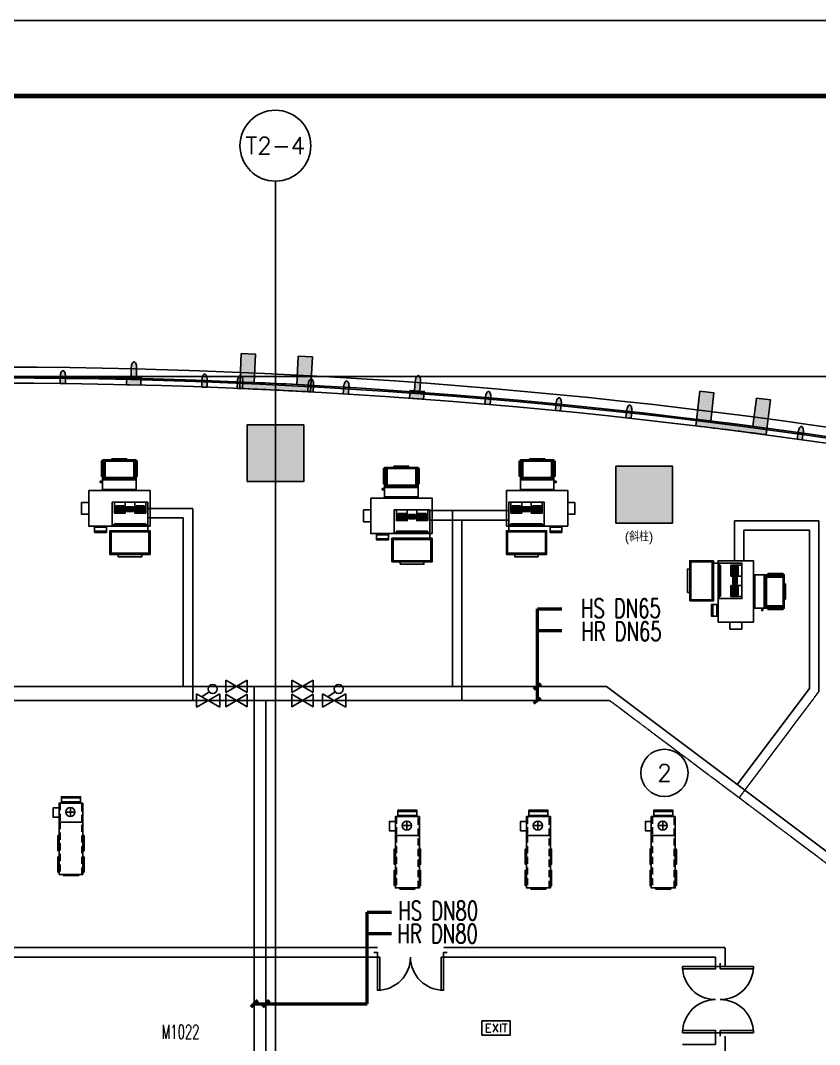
# Model space of a CAD drawing. Header units: inches. Extents: x -10386 to 73614, y -7144 to 52256.
# Drawn here: x 30602 to 47521, y 30582 to 52256 of the extents above; entities that cross this region are included whole.
import ezdxf
from ezdxf.enums import TextEntityAlignment as Align

# ---------------------------------------------------------------- set-up
doc = ezdxf.new("R2010")
doc.units = ezdxf.units.IN
doc.header["$MEASUREMENT"] = 0
for name, pattern in [('C-1205-1217-T2 PLAN$0$DASHDOT1', [0.6, 0.4, -0.1, 0, -0.1]), ('DASH2', [0.6, 0.5, -0.1]), ('DASHED', [0.75, 0.5, -0.25]), ('HIDDEN', [0.375, 0.25, -0.125])]:
    doc.linetypes.add(name, pattern=pattern)
for name, color, linetype, lineweight in [('0M-P-CHH-FIT', 70, 'Continuous', 25), ('暖通-空调-冷凝水管', 140, 'DASH2', 50), ('暖通-空调-冷水供水管', 4, 'Continuous', 25), ('暖通-空调-热水供水管', 1, 'Continuous', 25), ('暖通-空调-热水回水管', 1, 'DASHED', 25)]:
    doc.layers.add(name, color=color, linetype=linetype, lineweight=lineweight)
for name, color, linetype in [('arch', 8, 'Continuous'), ('EQUI', 3, 'Continuous'), ('TITLE_BLOCK_A1$0$TITLE', 7, 'Continuous'), ('暖-设备-VAV', 6, 'Continuous')]:
    doc.layers.add(name, color=color, linetype=linetype)
doc.layers.add('Viewpoint', color=8, linetype='Continuous', plot=False)
doc.styles.add('C-1205-1217-T2 PLAN$0$ROMANS', font='romans.shx')
doc.styles.add('C-1205-1217-T2 PLAN$0$SA-RS-HZ2', font='sa-rs.shx', dxfattribs={"height": 200, "bigfont": 'sa-hz.shx'})
doc.styles.add('C-1205-1217-T2 PLAN$0$TXT4', font='romans.shx', dxfattribs={"height": 360})
doc.styles.add('HZF', font='ROMANS2.shx', dxfattribs={"width": 0.7, "bigfont": 'HZDF2.shx'})
doc.styles.add('SIMPLEX', font='romand.shx', dxfattribs={"bigfont": 'sa-hz.shx'})
doc.styles.add('TXT2', font='romans.shx', dxfattribs={"height": 180})

# ---------------------------------------------------------------- blocks, each defined once
blk = doc.blocks.new('A$C0FBF0051')
at = {"layer": '暖-设备-VAV', "ltscale": 600}
h = blk.add_hatch(dxfattribs=at)
h.set_pattern_fill('ANSI37', color=9, scale=100, style=0)
h.set_pattern_definition([(45, (3695250.5, -605371.5), (-8.838834765, 8.838834765), []), (135, (3695250.5, -605371.5), (-8.838834765, -8.838834765), [])])
h.paths.add_polyline_path([(-555, 1600), (104, 1600), (104, 2000), (-555, 2000)])
h.paths.add_polyline_path([(-529, 1975), (79, 1975), (79, 1625), (-529, 1625)], flags=16)
h = blk.add_hatch(dxfattribs=at)
h.set_pattern_fill('ANSI37', color=9, scale=100, style=0)
h.set_pattern_definition([(45, (3724282.349, -592149.306), (-8.838834765, 8.838834765), []), (135, (3724282.349, -592149.306), (-8.838834765, -8.838834765), [])])
h.paths.add_polyline_path([(-425, 0), (425, 0), (425, 500), (-425, 500)])
h.paths.add_polyline_path([(-400, 25), (400, 25), (400, 475), (-400, 475)], flags=16)
for p, q in [((-555, 1600), (-555, 2000)), ((-555, 2000), (104, 2000)), ((-529, 1975), (-529, 1625)), ((79, 1975), (-529, 1975)), ((79, 1975), (79, 1625)), ((104, 1600), (104, 2000)), ((104, 1600), (-555, 1600)), ((-529, 1625), (79, 1625)), ((375, 600), (375, 500))]:
    blk.add_line(p, q, dxfattribs=at)
at = {"layer": '暖-设备-VAV', "color": 9, "ltscale": 600}
for p, q in [((-131, 1012), (-301, 1012)), ((-131, 996), (-301, 996)), ((-131, 981), (-301, 981)), ((-131, 965), (-301, 965)), ((-131, 950), (-301, 950)), ((-131, 935), (-301, 935)), ((-131, 919), (-301, 919)), ((-101, 971), (-74, 971)), ((-74, 946), (-101, 946)), ((74, 1006), (-74, 1006)), ((-74, 1006), (-74, 911)), ((-74, 981), (74, 981)), ((74, 958), (-74, 958)), ((-74, 936), (74, 936)), ((-74, 911), (74, 911)), ((74, 1006), (74, 911)), ((74, 971), (100, 971)), ((100, 946), (74, 946)), ((131, 1012), (301, 1012)), ((131, 996), (301, 996)), ((131, 981), (301, 981)), ((131, 965), (301, 965)), ((131, 950), (301, 950)), ((131, 935), (301, 935)), ((131, 919), (301, 919))]:
    blk.add_line(p, q, dxfattribs=at)
at = {"layer": '暖-设备-VAV', "ltscale": 600}
for points in [[(-580, 1975), (-580, 1655), (-605, 1655), (-605, 1975)], [(-580, 1600), (129, 1600), (129, 2000), (-580, 2000)], [(-555, 1600), (104, 1600), (104, 2000), (-555, 2000)], [(-65, 2025), (-385, 2025), (-385, 2000), (-65, 2000)], [(-630, 1550), (-580, 1550), (-580, 1525), (-630, 1525)], [(-580, 1600), (129, 1600), (129, 1350), (-580, 1350)], [(-875, 1350), (425, 1350), (425, 600), (-875, 600)], [(-1025, 1100), (-875, 1100), (-875, 850), (-1025, 850)], [(-375, 600), (375, 600), (375, 1104), (-375, 1104)], [(-332, 1104), (-101, 1104), (-101, 873), (-332, 873)], [(331, 1104), (100, 1104), (100, 873), (331, 873)], [(-499, 600), (-499, 464), (-750, 464), (-750, 600)], [(-499, 575), (-750, 575), (-750, 600), (-499, 600)], [(-499, 464), (-750, 464), (-750, 489), (-499, 489)], [(-425, 0), (425, 0), (425, 500), (-425, 500)], [(-400, 25), (400, 25), (400, 475), (-400, 475)], [(-250, -50), (250, -50), (250, 0), (-250, 0)]]:
    blk.add_lwpolyline(points, close=True, dxfattribs=at)
at = {"layer": '暖-设备-VAV', "color": 9, "ltscale": 600}
for points in [[(129, 1975), (129, 1655), (154, 1655), (154, 1975)], [(129, 1575), (-580, 1575), (-580, 1600), (129, 1600)], [(129, 1350), (-580, 1350), (-580, 1375), (129, 1375)], [(-301, 1027), (-131, 1027), (-131, 904), (-301, 904)], [(301, 1027), (131, 1027), (131, 904), (301, 904)], [(375, 600), (-375, 600), (-375, 625), (375, 625)], [(325, 625), (-325, 625), (-325, 650), (325, 650)]]:
    blk.add_lwpolyline(points, close=True, dxfattribs=at)
blk = doc.blocks.new('A$C1B2B0464')
for p, q in [((-193, 266), (-386, 266)), ((-290, 363), (-290, 170))]:
    blk.add_line(p, q)
blk.add_circle((-290, 266), 96.8)
at = {"layer": '暖-设备-VAV', "ltscale": 600}
for points in [[(-616, 77), (-480, 77), (-480, 480), (-616, 480)], [(-480, 532), (-480, 25), (-80, 25), (-80, 532)], [(-80, 532), (-80, 25), (-80, 25), (-80, 532)], [(-80, 532), (-80, 25), (1030, 25), (1030, 532)], [(529, 532), (209, 532), (209, 557), (529, 557)], [(980, 532), (660, 532), (660, 557), (980, 557)], [(1030, 118), (1030, 438), (1055, 438), (1055, 118)], [(-380, 25), (-380, -101), (-180, -101), (-180, 25)], [(529, 25), (209, 25), (209, 0), (529, 0)], [(980, 25), (660, 25), (660, 0), (980, 0)]]:
    blk.add_lwpolyline(points, close=True, dxfattribs=at)
at = {"layer": '暖-设备-VAV', "color": 1, "ltscale": 600}
for points in [[(-591, 77), (-591, 480), (-616, 480), (-616, 77)], [(-480, 77), (-480, 480), (-505, 480), (-505, 77)]]:
    blk.add_lwpolyline(points, close=True, dxfattribs=at)
at = {"layer": '暖-设备-VAV', "color": 1, "linetype": 'HIDDEN', "ltscale": 600}
for points in [[(-480, 507), (-480, 50), (-80, 50), (-80, 507)], [(-80, 507), (-80, 50), (-80, 50), (-80, 507)], [(-80, 507), (-80, 50), (1030, 50), (1030, 507)]]:
    blk.add_lwpolyline(points, close=True, dxfattribs=at)
blk = doc.blocks.new('DV')
at = {"layer": 'EQUI'}
for p, q in [((-247, 142), (-247, -142)), ((247, 142), (-247, -142)), ((247, -142), (-247, 142)), ((-136, 79), (23, 184)), ((247, 142), (247, -142))]:
    blk.add_line(p, q, dxfattribs=at)
blk.add_circle((95, 245), 95, dxfattribs=at)

msp = doc.modelspace()

# ---------------------------------------------------------------- hatches: boundary and pattern name
at = {"layer": 'arch'}
h = msp.add_hatch(color=256, dxfattribs=at)
edge = h.paths.add_edge_path()
edge.add_arc((30000, -78880), 123600, 87.008062, 87.425706)
edge.add_line((35551.5, 44595.3), (35577, 45195.1))
edge.add_line((35577, 45195.1), (35277.3, 45207.8))
edge.add_line((35277.3, 45207.8), (35245.8, 44468.5))
edge.add_arc((30000, -78880), 123460, 86.868994, 87.564774, ccw=False)
edge.add_line((36743.3, 44395.7), (36783.7, 45134.6))
edge.add_line((36783.7, 45134.6), (36484.2, 45151))
edge.add_line((36484.2, 45151), (36451.4, 44551.5))
h = msp.add_hatch(color=256, dxfattribs=at)
edge = h.paths.add_edge_path()
edge.add_ellipse((32787, 44914.7), major_axis=(-192.4, 192.4), ratio=1, start_angle=224.02579, end_angle=234.56093)
edge.add_ellipse((32895.1, 44932.9), major_axis=(115, 115), ratio=1, start_angle=324.56093, end_angle=338.2049)
edge.add_ellipse((32963.2, 44962.2), major_axis=(-62.5, 62.5), ratio=1, start_angle=248.2049, end_angle=271.33219)
edge.add_ellipse((33005.8, 45006.7), major_axis=(19, 19), ratio=1, start_angle=1.33219, end_angle=44.02579)
edge.add_ellipse((33005.8, 45006.7), major_axis=(-19, 19), ratio=1, start_angle=-45.97421, end_angle=-3.28061)
edge.add_ellipse((33046.8, 44960.7), major_axis=(62.5, 62.5), ratio=1, start_angle=86.71939, end_angle=109.84668)
edge.add_ellipse((33113.9, 44929.2), major_axis=(115, 115), ratio=1, start_angle=109.84668, end_angle=123.49065)
edge.add_ellipse((33221.2, 44907.4), major_axis=(-192.4, 192.4), ratio=1, start_angle=33.49065, end_angle=44.02579)
edge.add_line((32949.1, 44912), (32945.3, 44684.5))
edge.add_line((32945.3, 44684.5), (33055.3, 44682.6))
edge.add_line((33055.3, 44682.6), (33059.1, 44910.1))
h = msp.add_hatch(color=256, dxfattribs=at)
edge = h.paths.add_edge_path()
edge.add_ellipse((31283.1, 44724.7), major_axis=(-192.4, 192.4), ratio=1, start_angle=224.65211, end_angle=235.18725)
edge.add_ellipse((31391, 44744.1), major_axis=(-115, 115), ratio=1, start_angle=235.18725, end_angle=248.83122)
edge.add_ellipse((31458.8, 44774.1), major_axis=(-62.5, 62.5), ratio=1, start_angle=248.83122, end_angle=271.95851)
edge.add_ellipse((31500.8, 44819.1), major_axis=(-19, 19), ratio=1, start_angle=-88.04149, end_angle=-45.34789)
edge.add_ellipse((31500.8, 44819.1), major_axis=(-19, 19), ratio=1, start_angle=-45.34789, end_angle=-2.65429)
edge.add_ellipse((31542.3, 44773.5), major_axis=(-62.5, 62.5), ratio=1, start_angle=-2.65429, end_angle=20.47301)
edge.add_ellipse((31609.8, 44742.8), major_axis=(-115, 115), ratio=1, start_angle=20.47301, end_angle=34.11698)
edge.add_ellipse((31717.4, 44722.1), major_axis=(192.4, 192.4), ratio=1, start_angle=124.11698, end_angle=134.65211)
edge.add_line((31445.3, 44723.7), (31444.3, 44571.2))
edge.add_line((31444.3, 44571.2), (31554.3, 44570.6))
edge.add_line((31554.3, 44570.6), (31555.3, 44723.1))
for points in [[(33147.7, 44541), (32847.9, 44546.1), (32850.7, 44711), (33150.5, 44705.9)], [(39137.5, 44240.7), (38838.6, 44263.9), (38851.4, 44428.4), (39150.3, 44405.2)], [(35400, 42498.2), (36600, 42498.2), (36600, 43698.2), (35400, 43698.2)], [(43210, 41620), (44410, 41620), (44410, 42820), (43210, 42820)]]:
    msp.add_hatch(color=256, dxfattribs=at).paths.add_polyline_path(points)
h = msp.add_hatch(color=256, dxfattribs=at)
edge = h.paths.add_edge_path()
edge.add_ellipse((34283.1, 44651.9), major_axis=(-192.4, 192.4), ratio=1, start_angle=224.65211, end_angle=235.18725)
edge.add_ellipse((34391, 44671.2), major_axis=(-115, 115), ratio=1, start_angle=235.18725, end_angle=248.83122)
edge.add_ellipse((34458.8, 44701.2), major_axis=(-62.5, 62.5), ratio=1, start_angle=248.83122, end_angle=271.95851)
edge.add_ellipse((34500.8, 44746.2), major_axis=(-19, 19), ratio=1, start_angle=-88.04149, end_angle=-45.34789)
edge.add_ellipse((34500.8, 44746.2), major_axis=(-19, 19), ratio=1, start_angle=-45.34789, end_angle=-2.65429)
edge.add_ellipse((34542.3, 44700.7), major_axis=(-62.5, 62.5), ratio=1, start_angle=-2.65429, end_angle=20.47301)
edge.add_ellipse((34609.8, 44669.9), major_axis=(-115, 115), ratio=1, start_angle=20.47301, end_angle=34.11698)
edge.add_ellipse((34717.4, 44649.2), major_axis=(192.4, 192.4), ratio=1, start_angle=124.11698, end_angle=134.65211)
edge.add_line((34445.3, 44650.9), (34444.3, 44498.4))
edge.add_line((34444.3, 44498.4), (34554.3, 44497.7))
edge.add_line((34554.3, 44497.7), (34555.3, 44650.2))
h = msp.add_hatch(color=256, dxfattribs=at)
edge = h.paths.add_edge_path()
edge.add_ellipse((35035.3, 44630.1), major_axis=(-192.4, 192.4), ratio=1, start_angle=222.56477, end_angle=233.09991)
edge.add_ellipse((35143.8, 44645.5), major_axis=(115, 115), ratio=1, start_angle=323.09991, end_angle=336.74388)
edge.add_ellipse((35212.7, 44673), major_axis=(62.5, 62.5), ratio=1, start_angle=336.74388, end_angle=359.87118)
edge.add_ellipse((35256.4, 44716.5), major_axis=(-19, 19), ratio=1, start_angle=269.87118, end_angle=312.56477)
edge.add_ellipse((35256.4, 44716.5), major_axis=(-19, 19), ratio=1, start_angle=-47.43523, end_angle=-4.74163)
edge.add_ellipse((35296.2, 44669.4), major_axis=(-62.5, 62.5), ratio=1, start_angle=-4.74163, end_angle=18.38567)
edge.add_ellipse((35362.5, 44636.2), major_axis=(-115, 115), ratio=1, start_angle=18.38567, end_angle=32.02964)
edge.add_ellipse((35469.2, 44611.6), major_axis=(192.4, 192.4), ratio=1, start_angle=122.02964, end_angle=132.56477)
edge.add_line((35197.3, 44623.2), (35190.9, 44470.8))
edge.add_line((35190.9, 44470.8), (35300.8, 44466.2))
edge.add_line((35300.8, 44466.2), (35307.2, 44618.5))
h = msp.add_hatch(color=256, dxfattribs=at)
edge = h.paths.add_edge_path()
edge.add_ellipse((36534.8, 44559.8), major_axis=(192.4, 192.4), ratio=1, start_angle=311.86899, end_angle=322.40413)
edge.add_ellipse((36643.5, 44574), major_axis=(-115, 115), ratio=1, start_angle=232.40413, end_angle=246.0481)
edge.add_ellipse((36712.7, 44600.6), major_axis=(62.5, 62.5), ratio=1, start_angle=336.0481, end_angle=359.1754)
edge.add_ellipse((36756.8, 44643.5), major_axis=(19, 19), ratio=1, start_angle=359.1754, end_angle=401.86899)
edge.add_ellipse((36756.8, 44643.5), major_axis=(19, 19), ratio=1, start_angle=41.86899, end_angle=84.56259)
edge.add_ellipse((36796.1, 44596), major_axis=(-62.5, 62.5), ratio=1, start_angle=-5.43741, end_angle=17.68989)
edge.add_ellipse((36862, 44562), major_axis=(-115, 115), ratio=1, start_angle=17.68989, end_angle=31.33386)
edge.add_ellipse((36968.4, 44536.1), major_axis=(-192.4, 192.4), ratio=1, start_angle=31.33386, end_angle=41.86899)
edge.add_line((36696.7, 44551), (36688.4, 44398.7))
edge.add_line((36688.4, 44398.7), (36798.2, 44392.7))
edge.add_line((36798.2, 44392.7), (36806.5, 44545))
h = msp.add_hatch(color=256, dxfattribs=at)
edge = h.paths.add_edge_path()
edge.add_ellipse((38800.2, 44635.6), major_axis=(192.4, 192.4), ratio=1, start_angle=310.54689, end_angle=321.08203)
edge.add_ellipse((38909.1, 44647.3), major_axis=(-115, 115), ratio=1, start_angle=231.08203, end_angle=244.726)
edge.add_ellipse((38978.9, 44672.3), major_axis=(62.5, 62.5), ratio=1, start_angle=334.726, end_angle=357.8533)
edge.add_ellipse((39024.1, 44714.2), major_axis=(19, 19), ratio=1, start_angle=357.8533, end_angle=400.54689)
edge.add_ellipse((39024.1, 44714.2), major_axis=(-19, 19), ratio=1, start_angle=-49.45311, end_angle=-6.75951)
edge.add_ellipse((39062.2, 44665.8), major_axis=(62.5, 62.5), ratio=1, start_angle=83.24049, end_angle=106.36779)
edge.add_ellipse((39127.3, 44630.3), major_axis=(115, 115), ratio=1, start_angle=106.36779, end_angle=120.01176)
edge.add_ellipse((39233.1, 44601.9), major_axis=(-192.4, 192.4), ratio=1, start_angle=30.01176, end_angle=40.54689)
edge.add_line((38961.8, 44623.1), (38944.1, 44396.2))
edge.add_line((38944.1, 44396.2), (39053.8, 44387.7))
edge.add_line((39053.8, 44387.7), (39071.5, 44614.5))
h = msp.add_hatch(color=256, dxfattribs=at)
edge = h.paths.add_edge_path()
edge.add_ellipse((37286.2, 44519.1), major_axis=(-192.4, 192.4), ratio=1, start_angle=221.17321, end_angle=231.70835)
edge.add_ellipse((37395, 44531.9), major_axis=(115, 115), ratio=1, start_angle=321.70835, end_angle=335.35232)
edge.add_ellipse((37464.5, 44557.7), major_axis=(62.5, 62.5), ratio=1, start_angle=335.35232, end_angle=358.47962)
edge.add_ellipse((37509.2, 44600.1), major_axis=(19, 19), ratio=1, start_angle=358.47962, end_angle=401.17321)
edge.add_ellipse((37509.2, 44600.1), major_axis=(-19, 19), ratio=1, start_angle=-48.82679, end_angle=-6.13319)
edge.add_ellipse((37547.9, 44552.1), major_axis=(62.5, 62.5), ratio=1, start_angle=83.86681, end_angle=106.99411)
edge.add_ellipse((37613.3, 44517.3), major_axis=(115, 115), ratio=1, start_angle=106.99411, end_angle=120.63808)
edge.add_ellipse((37719.5, 44490.1), major_axis=(192.4, 192.4), ratio=1, start_angle=120.63808, end_angle=131.17321)
edge.add_line((37448, 44508.3), (37437.8, 44356.1))
edge.add_line((37437.8, 44356.1), (37547.5, 44348.8))
edge.add_line((37547.5, 44348.8), (37557.7, 44500.9))
h = msp.add_hatch(color=256, dxfattribs=at)
edge = h.paths.add_edge_path()
edge.add_ellipse((40287.6, 44305.2), major_axis=(-192.4, 192.4), ratio=1, start_angle=219.78166, end_angle=230.31679)
edge.add_ellipse((40396.7, 44315.3), major_axis=(-115, 115), ratio=1, start_angle=230.31679, end_angle=243.96076)
edge.add_ellipse((40466.8, 44339.4), major_axis=(62.5, 62.5), ratio=1, start_angle=333.96076, end_angle=357.08806)
edge.add_ellipse((40512.6, 44380.7), major_axis=(-19, 19), ratio=1, start_angle=267.08806, end_angle=309.78166)
edge.add_ellipse((40512.6, 44380.7), major_axis=(-19, 19), ratio=1, start_angle=-50.21834, end_angle=-7.52475)
edge.add_ellipse((40550.1, 44331.8), major_axis=(62.5, 62.5), ratio=1, start_angle=82.47525, end_angle=105.60255)
edge.add_ellipse((40614.6, 44295.4), major_axis=(115, 115), ratio=1, start_angle=105.60255, end_angle=119.24652)
edge.add_ellipse((40720.1, 44265.7), major_axis=(192.4, 192.4), ratio=1, start_angle=119.24652, end_angle=129.78166)
edge.add_line((40449.1, 44290.4), (40435.2, 44138.5))
edge.add_line((40435.2, 44138.5), (40544.8, 44128.5))
edge.add_line((40544.8, 44128.5), (40558.6, 44280.4))
h = msp.add_hatch(color=256, dxfattribs=at)
edge = h.paths.add_edge_path()
edge.add_ellipse((41782.2, 44171.2), major_axis=(192.4, 192.4), ratio=1, start_angle=309.08588, end_angle=319.62101)
edge.add_ellipse((41891.4, 44180), major_axis=(-115, 115), ratio=1, start_angle=229.62101, end_angle=243.26498)
edge.add_ellipse((41961.8, 44203.3), major_axis=(62.5, 62.5), ratio=1, start_angle=333.26498, end_angle=356.39228)
edge.add_ellipse((42008, 44244), major_axis=(-19, 19), ratio=1, start_angle=266.39228, end_angle=309.08588)
edge.add_ellipse((42008, 44244), major_axis=(19, 19), ratio=1, start_angle=39.08588, end_angle=81.77947)
edge.add_ellipse((42044.9, 44194.7), major_axis=(-62.5, 62.5), ratio=1, start_angle=-8.22053, end_angle=14.90677)
edge.add_ellipse((42109, 44157.5), major_axis=(115, 115), ratio=1, start_angle=104.90677, end_angle=118.55074)
edge.add_ellipse((42214.1, 44126.5), major_axis=(192.4, 192.4), ratio=1, start_angle=118.55074, end_angle=129.08588)
edge.add_line((41943.4, 44154.5), (41927.7, 44002.8))
edge.add_line((41927.7, 44002.8), (42037.1, 43991.5))
edge.add_line((42037.1, 43991.5), (42052.9, 44143.2))
h = msp.add_hatch(color=256, dxfattribs=at)
edge = h.paths.add_edge_path()
edge.add_arc((30470.3, -78939.2), 123600, 82.730552, 83.148197)
edge.add_line((45216, 43778.1), (45286.1, 44374.3))
edge.add_line((45286.1, 44374.3), (44988.2, 44409.4))
edge.add_line((44988.2, 44409.4), (44901.7, 43674.5))
edge.add_arc((30470.3, -78939.2), 123460, 82.591485, 83.287264, ccw=False)
edge.add_line((46389.6, 43490.2), (46485, 44224))
edge.add_line((46485, 44224), (46187.5, 44262.7))
edge.add_line((46187.5, 44262.7), (46110.1, 43667.3))
h = msp.add_hatch(color=256, dxfattribs=at)
edge = h.paths.add_edge_path()
edge.add_ellipse((43274.2, 44016.6), major_axis=(192.4, 192.4), ratio=1, start_angle=309.08588, end_angle=319.62101)
edge.add_ellipse((43383.4, 44025.4), major_axis=(-115, 115), ratio=1, start_angle=229.62101, end_angle=243.26498)
edge.add_ellipse((43453.8, 44048.6), major_axis=(62.5, 62.5), ratio=1, start_angle=333.26498, end_angle=356.39228)
edge.add_ellipse((43500, 44089.4), major_axis=(-19, 19), ratio=1, start_angle=266.39228, end_angle=309.08588)
edge.add_ellipse((43500, 44089.4), major_axis=(19, 19), ratio=1, start_angle=39.08588, end_angle=81.77947)
edge.add_ellipse((43536.9, 44040), major_axis=(-62.5, 62.5), ratio=1, start_angle=-8.22053, end_angle=14.90677)
edge.add_ellipse((43601.1, 44002.8), major_axis=(115, 115), ratio=1, start_angle=104.90677, end_angle=118.55074)
edge.add_ellipse((43706.1, 43971.8), major_axis=(192.4, 192.4), ratio=1, start_angle=118.55074, end_angle=129.08588)
edge.add_line((43435.5, 43999.9), (43419.7, 43848.2))
edge.add_line((43419.7, 43848.2), (43529.2, 43836.8))
edge.add_line((43529.2, 43836.8), (43544.9, 43988.5))
h = msp.add_hatch(color=256, dxfattribs=at)
edge = h.paths.add_edge_path()
edge.add_ellipse((46907.4, 43572.9), major_axis=(-192.4, 192.4), ratio=1, start_angle=216.53664, end_angle=227.07178)
edge.add_ellipse((47016.9, 43576.8), major_axis=(-115, 115), ratio=1, start_angle=227.07178, end_angle=240.71575)
edge.add_ellipse((47088.3, 43596.9), major_axis=(62.5, 62.5), ratio=1, start_angle=330.71575, end_angle=353.84304)
edge.add_ellipse((47136.3, 43635.5), major_axis=(19, 19), ratio=1, start_angle=353.84304, end_angle=396.53664)
edge.add_ellipse((47136.3, 43635.5), major_axis=(19, 19), ratio=1, start_angle=36.53664, end_angle=79.23024)
edge.add_ellipse((47171, 43584.6), major_axis=(62.5, 62.5), ratio=1, start_angle=79.23024, end_angle=102.35753)
edge.add_ellipse((47233.4, 43544.6), major_axis=(115, 115), ratio=1, start_angle=102.35753, end_angle=116.0015)
edge.add_ellipse((47337, 43508.9), major_axis=(-192.4, 192.4), ratio=1, start_angle=26.0015, end_angle=36.53664)
edge.add_line((47067.8, 43549), (47045.4, 43398.2))
edge.add_line((47045.4, 43398.2), (47154.2, 43382))
edge.add_line((47154.2, 43382), (47176.6, 43532.8))

# ---------------------------------------------------------------- linework, layer by layer
at = {"layer": '0M-P-CHH-FIT'}
for p, q in [((35404.1, 38031.5), (34948.1, 38294.8)), ((34948.1, 38031.5), (35404.1, 38294.8)), ((34948.1, 38294.8), (34948.1, 38031.5)), ((35176.1, 38163.1), (35176.1, 38163.1)), ((35404.1, 38031.5), (35404.1, 38294.8)), ((36800.3, 38031.5), (36344.3, 38294.8)), ((36344.3, 38031.5), (36800.3, 38294.8)), ((36344.3, 38294.8), (36344.3, 38031.5)), ((36572.4, 38163.1), (36572.3, 38163.1)), ((36800.3, 38031.5), (36800.3, 38294.8)), ((35404.1, 37731.5), (34948.1, 37994.8)), ((34948.1, 37731.5), (35404.1, 37994.8)), ((34948.1, 37994.8), (34948.1, 37731.5)), ((35404.1, 37731.5), (35404.1, 37994.8)), ((36800.3, 37731.5), (36344.3, 37994.8)), ((36344.3, 37731.5), (36800.3, 37994.8)), ((36344.3, 37994.8), (36344.3, 37731.5)), ((36800.3, 37731.5), (36800.3, 37994.8)), ((35176.1, 37863.1), (35176.1, 37863.1)), ((36572.4, 37863.1), (36572.3, 37863.1))]:
    msp.add_line(p, q, dxfattribs=at)
at = {"layer": 'arch', "linetype": 'C-1205-1217-T2 PLAN$0$DASHDOT1', "ltscale": 2}
for p, q in [((38160, 32632.5), (30044.5, 32632.5)), ((45520, 32632.5), (39560, 32632.5)), ((45520, 32232.5), (45520, 32632.5)), ((38160, 32432.5), (22760, 32432.5)), ((45320, 32432.5), (39560, 32432.5)), ((45320, 32232.5), (45320, 32432.5)), ((45320, 30582.5), (44620, 30582.5)), ((45320, 30582.5), (45320, 30757.5)), ((45520, 30382.5), (45520, 30757.5))]:
    msp.add_line(p, q, dxfattribs=at)
at = {"layer": 'arch', "ltscale": 0.02}
for points in [[(36000, 48856.2), (36000, -1780)], [(-4918.1, 44720), (61637.1, 44720)]]:
    msp.add_lwpolyline(points, dxfattribs=at)
at = {"layer": 'arch'}
for points in [[(36451.4, 44551.5, 0.0018223), (35551.5, 44595.3), (35577, 45195.1), (35277.3, 45207.8), (35245.8, 44468.5, -0.0030359), (36743.3, 44395.7), (36783.7, 45134.6), (36484.2, 45151), (36451.4, 44551.5)], [(46110.1, 43667.3, 0.0018223), (45216, 43778.1), (45286.1, 44374.3), (44988.2, 44409.4), (44901.7, 43674.5, -0.0030359), (46389.6, 43490.2), (46485, 44224), (46187.5, 44262.7), (46110.1, 43667.3)]]:
    msp.add_lwpolyline(points, format="xyb", dxfattribs=at)
for points in [[(48110, 43588.2, 0.0892167), (4300, 42223.1), (4300, 37714.5, 0.0074119), (821.7, 37125.1, 0.0691966), (821.7, 7594.9, 0.0074119), (4300, 7005.5), (4300, 2496.9, 0.0892167), (48110, 1131.8), (48110, 8416.6, 0.0191145), (56909.6, 10716.5, 0.1037494), (56909.6, 34003.5, 0.0191145), (48110, 36303.4)], [(48110, 43588.2, 0.0892167), (4300, 42223.1), (4300, 37714.5, 0.0074119), (821.7, 37125.1, 0.0691966), (821.7, 7594.9, 0.0074119), (4300, 7005.5), (4300, 2496.9, 0.0892167), (48110, 1131.8), (48110, 8416.6, 0.0191145), (56909.6, 10716.5, 0.1037494), (56909.6, 34003.5, 0.0191145), (48110, 36303.4)], [(33059.1, 44910.1, 0.0460006), (33055.4, 44959.9, 0.0596035), (33044.5, 44997, 0.1012558), (33024.3, 45026.1, 0.1884712), (33006.2, 45033.5, 0.1884712), (32987.9, 45026.7, 0.1012558), (32966.7, 44998.3, 0.0596035), (32954.6, 44961.7, 0.0460006), (32949.1, 44912), (32945.7, 44709.4), (33055.7, 44707.6)], [(47910, 43415.5, 0.0885346), (4500, 42060.9), (4500, 37542.8, 0.0074691), (1000, 36954.5, 0.0685189), (1000, 7765.5, 0.0074691), (4500, 7177.2), (4500, 2659.1, 0.0885346), (47910, 1304.5), (47910, 8577.3, 0.0192029), (56738, 10873.6, 0.1026894), (56738, 33846.4, 0.0192029), (47910, 36142.7)], [(47910, 43415.5, 0.0885346), (4500, 42060.9), (4500, 37542.8, 0.0074691), (1000, 36954.5, 0.0685189), (1000, 7765.5, 0.0074691), (4500, 7177.2), (4500, 2659.1, 0.0885346), (47910, 1304.5), (47910, 8577.3, 0.0192029), (56738, 10873.6, 0.1026894), (56738, 33846.4, 0.0192029), (47910, 36142.7)], [(47880, 43389.6, 0.0884322), (4530, 42036.6), (4530, 37517, 0.0074776), (1026.8, 36928.9, 0.068417), (1026.8, 7791.1, 0.0074776), (4530, 7203), (4530, 2683.4, 0.0884322), (47880, 1330.4), (47880, 8601.4, 0.0192161), (56712.3, 10897.2, 0.1025298), (56712.3, 33822.8, 0.0192161), (47880, 36118.6)], [(31555.3, 44723.1, 0.0460006), (31551, 44772.8, 0.0596035), (31539.7, 44809.8, 0.1012558), (31519.1, 44838.7, 0.1884712), (31501, 44845.9, 0.1884712), (31482.8, 44838.9, 0.1012558), (31461.9, 44810.2, 0.0596035), (31450.1, 44773.5, 0.0460006), (31445.3, 44723.7), (31444.3, 44571.2), (31554.3, 44570.6)], [(34555.3, 44650.2, 0.0460006), (34551, 44700, 0.0596035), (34539.7, 44736.9, 0.1012558), (34519.1, 44765.8, 0.1884712), (34501, 44773, 0.1884712), (34482.8, 44766, 0.1012558), (34461.9, 44737.4, 0.0596035), (34450.1, 44700.6, 0.0460006), (34445.3, 44650.9), (34444.3, 44498.4), (34554.3, 44497.7)], [(35307.2, 44618.5, 0.0460006), (35304.8, 44668.4, 0.0596035), (35294.8, 44705.8, 0.1012558), (35275.4, 44735.4, 0.1884712), (35257.5, 44743.3, 0.1884712), (35239, 44736.9, 0.1012558), (35217.1, 44709.1, 0.0596035), (35204, 44672.7, 0.0460006), (35197.3, 44623.2), (35190.9, 44470.8), (35300.8, 44466.2)], [(36806.5, 44545, 0.0460006), (36804.7, 44594.9, 0.0596035), (36795.2, 44632.3, 0.1012558), (36776.1, 44662.2, 0.1884712), (36758.3, 44670.3, 0.1884712), (36739.8, 44664.2, 0.1012558), (36717.5, 44636.6, 0.0596035), (36704, 44600.4, 0.0460006), (36696.7, 44551), (36688.4, 44398.7), (36798.2, 44392.7)], [(39071.5, 44614.5, 0.0460006), (39070.8, 44664.5, 0.0596035), (39062.1, 44702.1, 0.1012558), (39043.7, 44732.4, 0.1884712), (39026.2, 44740.9, 0.1884712), (39007.5, 44735.2, 0.1012558), (38984.6, 44708.2, 0.0596035), (38970.3, 44672.3, 0.0460006), (38961.8, 44623.1), (38946.1, 44421.1), (39055.8, 44412.5)], [(47770, 43294.5, 0.088056), (4640, 41947.3), (4640, 37422.5, 0.0075089), (1124.9, 36835.1, 0.0680427), (1124.9, 7884.9, 0.0075089), (4640, 7297.5), (4640, 2772.7, 0.088056), (47770, 1425.5), (47770, 8690, 0.0192645), (56617.8, 10983.6, 0.1019431), (56617.8, 33736.4, 0.0192645), (47770, 36030)], [(37557.7, 44500.9, 0.0460006), (37556.5, 44550.9, 0.0596035), (37547.4, 44588.4, 0.1012558), (37528.7, 44618.5, 0.1884712), (37511, 44626.8, 0.1884712), (37492.4, 44620.9, 0.1012558), (37469.8, 44593.6, 0.0596035), (37455.9, 44557.6, 0.0460006), (37448, 44508.3), (37437.8, 44356.1), (37547.5, 44348.8)], [(40558.6, 44280.4, 0.0460006), (40558.6, 44330.4, 0.0596035), (40550.5, 44368.1, 0.1012558), (40532.5, 44398.7, 0.1884712), (40515, 44407.4, 0.1884712), (40496.3, 44402, 0.1012558), (40473, 44375.2, 0.0596035), (40458.2, 44339.6, 0.0460006), (40449.1, 44290.4), (40435.2, 44138.5), (40544.8, 44128.5)], [(42052.9, 44143.2, 0.0460006), (42053.4, 44193.1, 0.0596035), (42045.8, 44231, 0.1012558), (42028.1, 44261.7, 0.1884712), (42010.8, 44270.7, 0.1884712), (41992, 44265.5, 0.1012558), (41968.4, 44239, 0.0596035), (41953.1, 44203.5, 0.0460006), (41943.4, 44154.5), (41927.7, 44002.8), (42037.1, 43991.5)], [(43544.9, 43988.5, 0.0460006), (43545.4, 44038.5, 0.0596035), (43537.8, 44076.3, 0.1012558), (43520.1, 44107.1, 0.1884712), (43502.8, 44116, 0.1884712), (43484, 44110.8, 0.1012558), (43460.4, 44084.4, 0.0596035), (43445.1, 44048.9, 0.0460006), (43435.5, 43999.9), (43419.7, 43848.2), (43529.2, 43836.8)], [(47176.6, 43532.8, 0.0460006), (47179.4, 43582.7, 0.0596035), (47173.4, 43620.9, 0.1012558), (47157.2, 43652.4, 0.1884712), (47140.2, 43662.1, 0.1884712), (47121.2, 43657.7, 0.1012558), (47096.5, 43632.3, 0.0596035), (47079.7, 43597.5, 0.0460006), (47067.8, 43549), (47045.4, 43398.2), (47154.2, 43382)]]:
    msp.add_lwpolyline(points, format="xyb", close=True, dxfattribs=at)
for points in [[(33147.7, 44541), (32847.9, 44546.1), (32850.7, 44711), (33150.5, 44705.9)], [(39137.5, 44240.7), (38838.6, 44263.9), (38851.4, 44428.4), (39150.3, 44405.2)], [(35400, 42498.2), (36600, 42498.2), (36600, 43698.2), (35400, 43698.2)], [(43210, 41620), (44410, 41620), (44410, 42820), (43210, 42820)], [(40373.7, 30782), (40373.7, 31082), (40973.7, 31082), (40973.7, 30782)]]:
    msp.add_lwpolyline(points, close=True, dxfattribs=at)
at = {"layer": 'arch', "extrusion": (0, 0, -1)}
for points in [[(-38085, 32532.5), (-38160, 32532.5), (-38160, 32432.5), (-38085, 32432.5)], [(-39635, 32532.5), (-39560, 32532.5), (-39560, 32432.5), (-39635, 32432.5)], [(-45320, 32307.5), (-45320, 32232.5), (-45420, 32232.5), (-45420, 32307.5)], [(-45420, 32307.5), (-45420, 32232.5), (-45320, 32232.5), (-45320, 32307.5)], [(-45320, 30757.5), (-45320, 30832.5), (-45420, 30832.5), (-45420, 30757.5)], [(-45420, 30757.5), (-45420, 30832.5), (-45320, 30832.5), (-45320, 30757.5)]]:
    msp.add_lwpolyline(points, dxfattribs=at)
for points in [[(-38160, 31732.5), (-38210, 31732.5), (-38210, 32432.5), (-38160, 32432.5), (-38160, 31732.5, -0.4142136), (-38860, 32432.5, -0.4142136)], [(-39560, 31732.5), (-39510, 31732.5), (-39510, 32432.5), (-39560, 32432.5), (-39560, 31732.5, 0.4142136), (-38860, 32432.5, 0.4142136)], [(-44620, 32232.5), (-44620, 32182.5), (-45320, 32182.5), (-45320, 32232.5), (-44620, 32232.5, -0.4142136), (-45320, 31532.5, -0.4142136)], [(-46120, 32232.5), (-46120, 32182.5), (-45420, 32182.5), (-45420, 32232.5), (-46120, 32232.5, 0.4142136), (-45420, 31532.5, 0.4142136)], [(-44620, 30832.5), (-44620, 30882.5), (-45320, 30882.5), (-45320, 30832.5), (-44620, 30832.5, 0.4142136), (-45320, 31532.5, 0.4142136)], [(-46120, 30832.5), (-46120, 30882.5), (-45420, 30882.5), (-45420, 30832.5), (-46120, 30832.5, -0.4142136), (-45420, 31532.5, -0.4142136)]]:
    msp.add_lwpolyline(points, format="xyb", dxfattribs=at)
at = {"layer": 'arch', "linetype": 'Continuous'}
msp.add_circle((36000, 49606.2), 750, dxfattribs=at)
at = {"layer": 'arch'}
msp.add_circle((44237, 36331.9), 500, dxfattribs=at)
at = {"layer": 'TITLE_BLOCK_A1$0$TITLE'}
msp.add_line((73614.1, 52256.5), (-10385.9, 52256.5), dxfattribs=at)
at = {"layer": 'TITLE_BLOCK_A1$0$TITLE', "const_width": 100}
msp.add_lwpolyline([(-6785.9, 50656.5), (-6785.9, -5543.5), (72114.1, -5543.5), (72114.1, 50656.5), (-6785.9, 50656.5)], dxfattribs=at)
at = {"layer": 'Viewpoint'}
msp.add_lwpolyline([(-6785.9, 50656.5), (-6785.9, -5543.5), (36614.1, -5543.5), (36614.1, -1543.5), (63614.1, -1543.5), (63614.1, 50656.5)], close=True, dxfattribs=at)
at = {"layer": '暖通-空调-冷凝水管', "color": 4, "linetype": 'ByBlock'}
for p, q in [((41546.4, 39805.3, 0), (42063.2, 39805.3, 0)), ((41546.4, 37863.1, 0), (41546.4, 39805.3, 0)), ((41546.4, 39347.5, 0), (42063.2, 39347.5, 0)), ((41474.4, 38106, 0), (41618.4, 38220.3, 0)), ((41474.4, 37806, 0), (41618.4, 37920.3, 0)), ((37941.8, 33387.1, 0), (38458.6, 33387.1, 0)), ((37941.8, 31445, 0), (37941.8, 33387.1, 0)), ((37941.8, 32929.3, 0), (38458.6, 32929.3, 0)), ((35619.2, 31515.7, 0), (35477.8, 31374.3, 0)), ((35548.5, 31445, 0), (37941.8, 31445, 0)), ((35869.2, 31515.7, 0), (35727.8, 31374.3, 0))]:
    msp.add_line(p, q, dxfattribs=at)
at = {"layer": '暖通-空调-热水供水管'}
for p, q in [((39267.8, 41882.6), (40941.1, 41882.6)), ((39749.6, 38163.1), (39749.6, 41882.6)), ((34050.4, 41726.7), (33297.2, 41726.7)), ((34050.4, 41726.7), (34050.4, 38163.1)), ((45918.4, 41467.1), (45918.4, 40821.7)), ((45918.4, 41467.1), (47305.6, 41467.1)), ((47305.6, 41467.1), (47305.6, 38119.8)), ((13208.4, 38163.1), (43009.6, 38163.1)), ((43009.6, 38163.1), (51002.2, 32165.9)), ((47305.6, 38119.8), (45778.9, 36085.2))]:
    msp.add_line(p, q, dxfattribs=at)
at = {"layer": '暖通-空调-热水供水管', "ltscale": 50}
msp.add_line((35548.5, 38163.1, 0), (35548.5, 19050, 0), dxfattribs=at)
at = {"layer": '暖通-空调-热水回水管'}
for p, q in [((34250.4, 41926.7), (33297.2, 41926.7)), ((34250.4, 41926.7), (34250.4, 37863.1)), ((39267.8, 41682.6), (40941.1, 41682.6)), ((39949.6, 37863.1), (39949.6, 41682.6)), ((45718.4, 41667.1), (45718.4, 40821.7)), ((45718.4, 41667.1), (47505.6, 41667.1)), ((47505.6, 41667.1), (47505.6, 38053.1)), ((47505.6, 38053.1), (45818.8, 35805.2)), ((13158.7, 37863.1), (43076.1, 37863.1)), ((35798.5, 37863.1, 0), (35798.5, 18550, 0)), ((43076.1, 37863.1), (50702.2, 32141))]:
    msp.add_line(p, q, dxfattribs=at)

# ---------------------------------------------------------------- block references
at = {"layer": '暖-设备-VAV', "ltscale": 600}
for p in [(32922.2, 40956.1), (38892.8, 40797.9)]:
    msp.add_blockref('A$C0FBF0051', p, dxfattribs=at)
at = {"layer": '暖-设备-VAV', "ltscale": 600, "xscale": -1}
msp.add_blockref('A$C0FBF0051', (41316.1, 40956.1), dxfattribs=at)
at = {"layer": '暖-设备-VAV', "ltscale": 600, "xscale": -1, "rotation": 270}
msp.add_blockref('A$C0FBF0051', (44772.5, 40396.7), dxfattribs=at)
at = {"layer": '暖-设备-VAV', "ltscale": 600, "extrusion": (0, 0, -1), "xscale": -1, "zscale": -1, "rotation": 90}
for p in [(-31393.7, 35212), (-38516.6, 34926.2), (-41290.3, 34926.2), (-43933.5, 34926.2)]:
    msp.add_blockref('A$C1B2B0464', p, dxfattribs=at)
at = {"layer": '暖通-空调-冷水供水管'}
for p in [(34577.3, 37863.1), (37243.9, 37863.1)]:
    msp.add_blockref('DV', p, dxfattribs=at)

# ---------------------------------------------------------------- texts
at = {"layer": 'arch', "linetype": 'Continuous', "style": 'C-1205-1217-T2 PLAN$0$TXT4'}
msp.add_text('T2-4', height=360, dxfattribs=at).set_placement((36000, 49606.2), align=Align.MIDDLE_CENTER)
at = {"layer": 'arch', "style": 'C-1205-1217-T2 PLAN$0$SA-RS-HZ2'}
msp.add_text('(斜柱)', height=200, dxfattribs=at).set_placement((43399.4, 41230.4))
at = {"layer": 'arch'}
for s, height, style, p in [('2', 360, 'C-1205-1217-T2 PLAN$0$ROMANS', (44237, 36331.9)), ('EXIT', 180, 'TXT2', (40673.7, 30932))]:
    msp.add_text(s, height=height, dxfattribs=dict(at, style=style)).set_placement(p, align=Align.MIDDLE)
at = {"layer": 'arch', "style": 'SIMPLEX', "width": 0.6}
msp.add_text('M1022', height=300, dxfattribs=at).set_placement((33991, 30850.3), align=Align.MIDDLE)
at = {"layer": '暖通-空调-冷凝水管', "color": 4, "linetype": 'ByBlock', "style": 'HZF', "width": 0.7}
for s, p in [('HS DN65', (43314.1, 39814.3, 0)), ('HR DN65', (43325.2, 39328.9, 0)), ('HS DN80', (39445.8, 33416.4, 0)), ('HR DN80', (39434.7, 32931, 0))]:
    msp.add_text(s, height=400, dxfattribs=at).set_placement(p, align=Align.MIDDLE)

doc.saveas('drawing.dxf')
